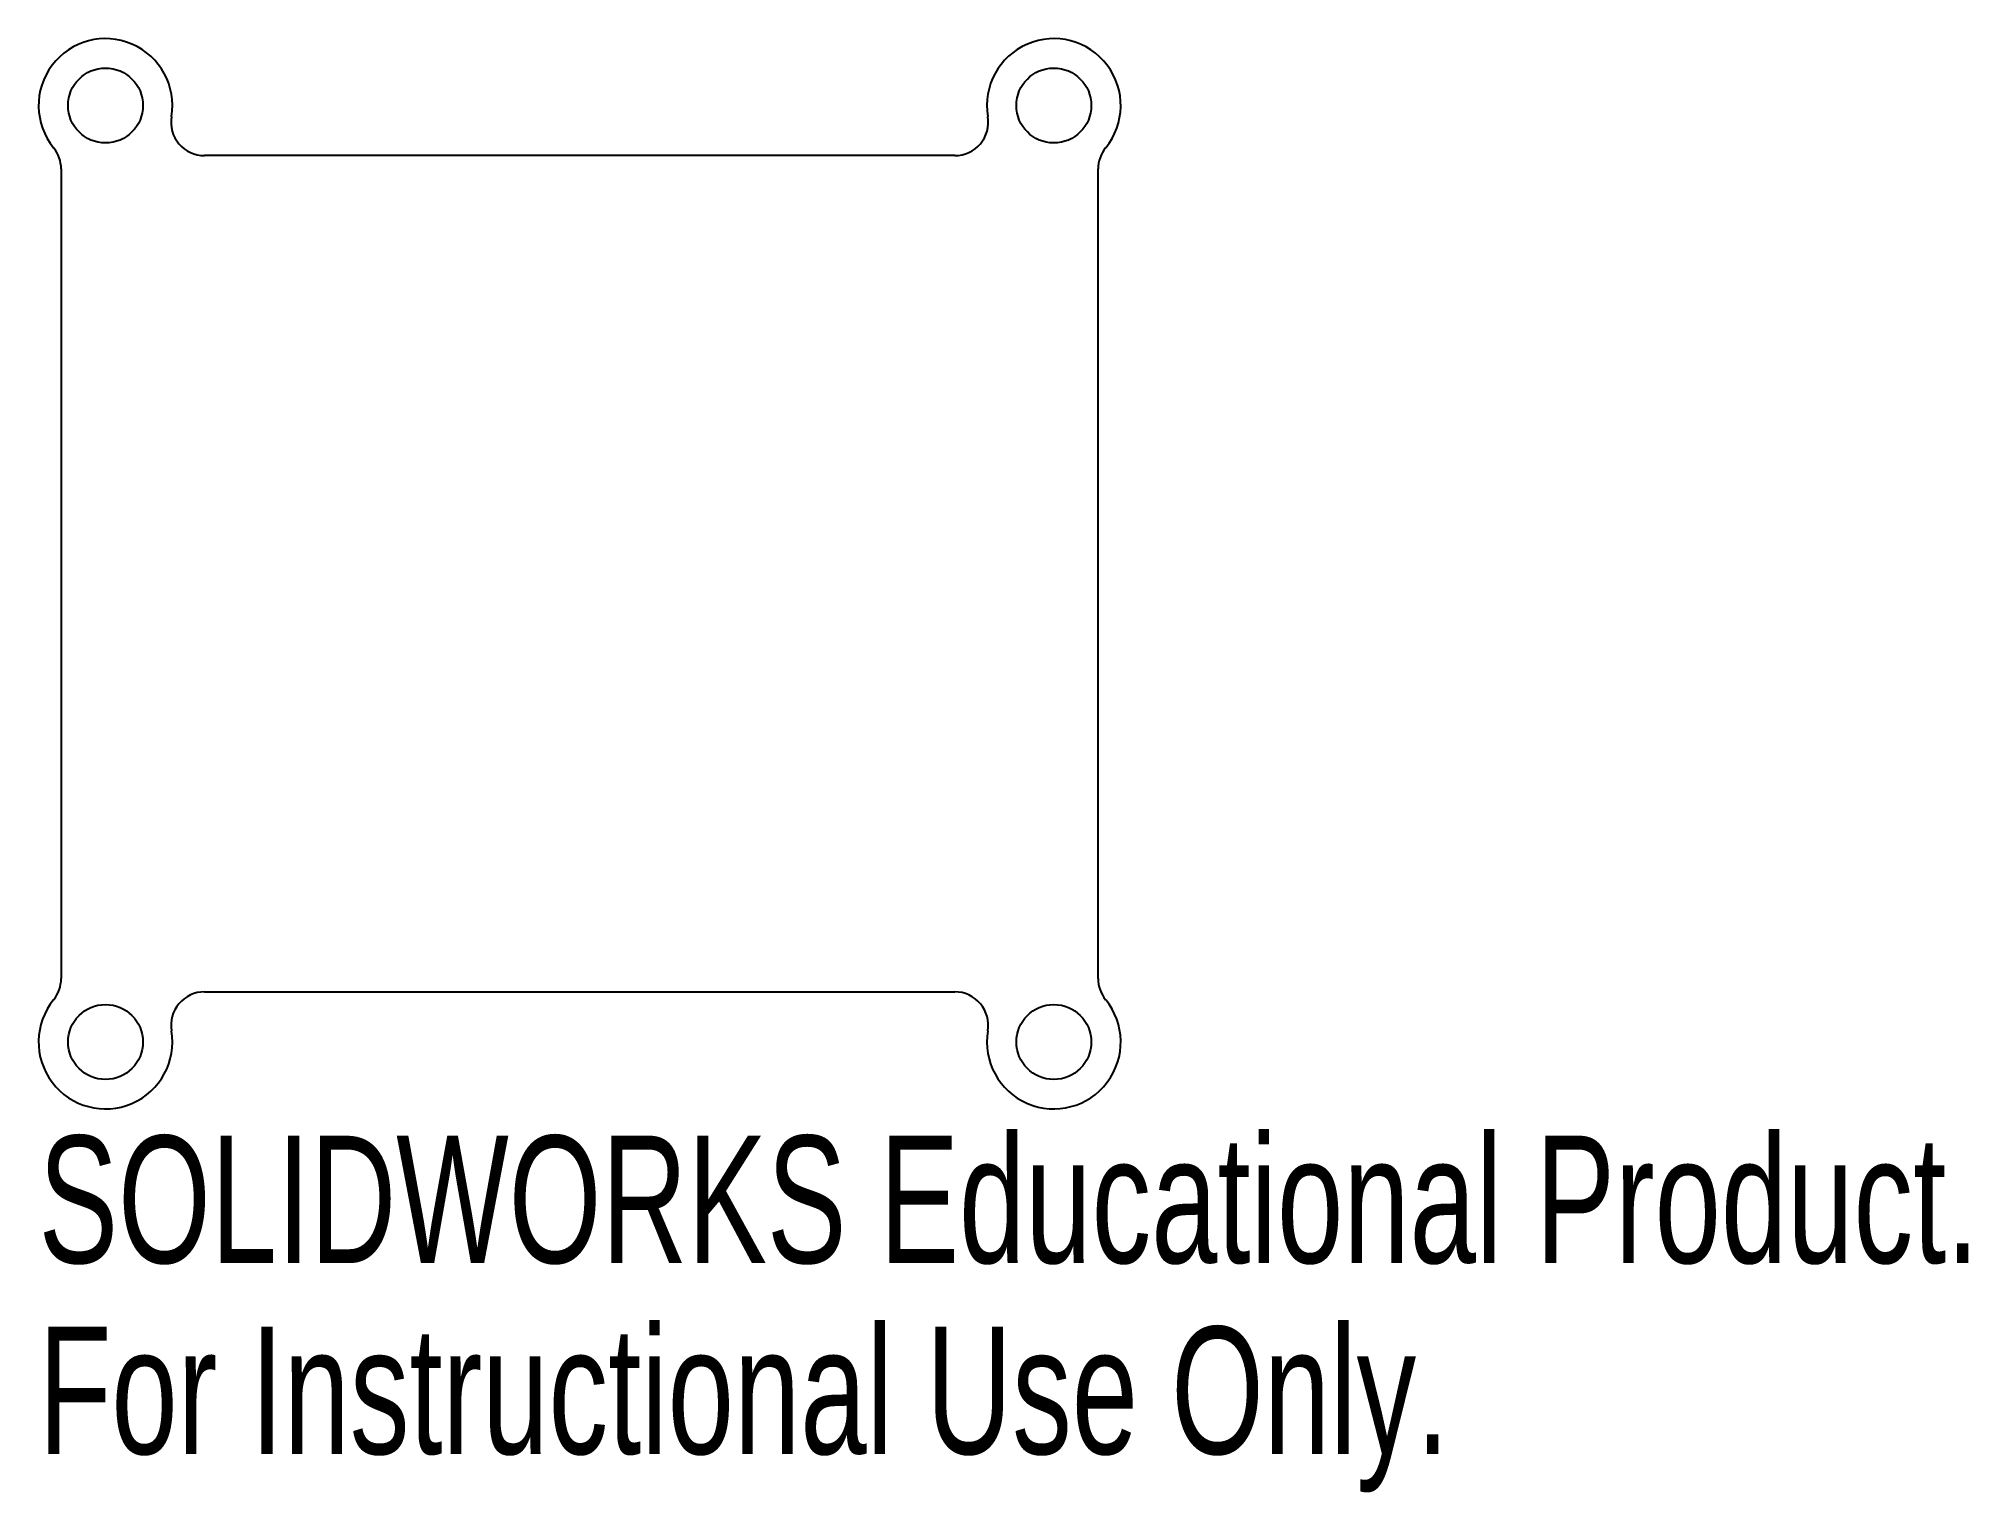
# Model space of a CAD drawing. Header units: inches. Extents: x -0.42 to 2.46, y -1.62 to 0.55.
import ezdxf

# ---------------------------------------------------------------- set-up
doc = ezdxf.new("R2010")
doc.units = ezdxf.units.IN
doc.header["$MEASUREMENT"] = 0
doc.styles.add('SLDTEXTSTYLE0', font='TXT', dxfattribs={"width": 0.7})

msp = doc.modelspace()

# ---------------------------------------------------------------- linework, layer by layer
at = {"color": 7, "linetype": 'Continuous', "lineweight": 25}
for p, q in [((0.9446, 0.3794), (-0.177, 0.3794)), ((-0.3912, 0.3595), (-0.3912, -0.8507)), ((1.1588, -0.8507), (1.1588, 0.3595)), ((-0.177, -0.8706), (0.9446, -0.8706))]:
    msp.add_line(p, q, dxfattribs=at)
for centre in [(-0.3249, 0.4543), (1.0926, 0.4543), (-0.3249, -0.9455), (1.0926, -0.9455)]:
    msp.add_circle(centre, 0.056, dxfattribs=at)
for centre, radius, start, end in [((-0.3249, 0.4543), 0.1, 350.4488, 219.1834), ((1.0926, 0.4543), 0.1, 320.8166, 189.5512), ((-0.177, 0.4294), 0.05, 170.4488, 270), ((0.9446, 0.4294), 0.05, 270, 9.5512), ((-0.4412, 0.3595), 0.05, 0, 39.1834), ((1.2088, 0.3595), 0.05, 140.8166, 180), ((-0.4412, -0.8507), 0.05, 320.8166, 0), ((1.2088, -0.8507), 0.05, 180, 219.1834), ((-0.3249, -0.9455), 0.1, 140.8166, 9.5512), ((-0.177, -0.9206), 0.05, 90, 189.5512), ((0.9446, -0.9206), 0.05, 350.4488, 90), ((1.0926, -0.9455), 0.1, 170.4488, 39.1834)]:
    msp.add_arc(centre, radius, start, end, dxfattribs=at)

# ---------------------------------------------------------------- texts
at = {"color": 7, "linetype": 'Continuous', "char_height": 0.1903, "attachment_point": 1, "style": 'SLDTEXTSTYLE0'}
for s, insert in [('SOLIDWORKS Educational Product.', (-0.4249, -1.0856)), ('For Instructional Use Only.', (-0.4249, -1.3711))]:
    msp.add_mtext(s, dxfattribs=dict(at, insert=insert))

doc.saveas('drawing.dxf')
